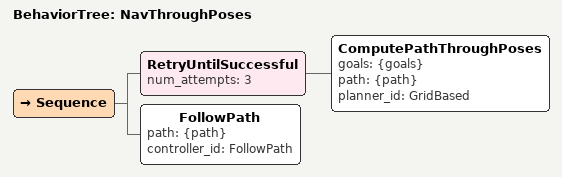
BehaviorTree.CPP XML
<root BTCPP_format="4">
  <BehaviorTree ID="NavThroughPoses">
    <Sequence>
      <RetryUntilSuccessful num_attempts="3">
        <ComputePathThroughPoses goals="{goals}" path="{path}" planner_id="GridBased"/>
      </RetryUntilSuccessful>
      <FollowPath path="{path}" controller_id="FollowPath"/>
    </Sequence>
  </BehaviorTree>
</root>
